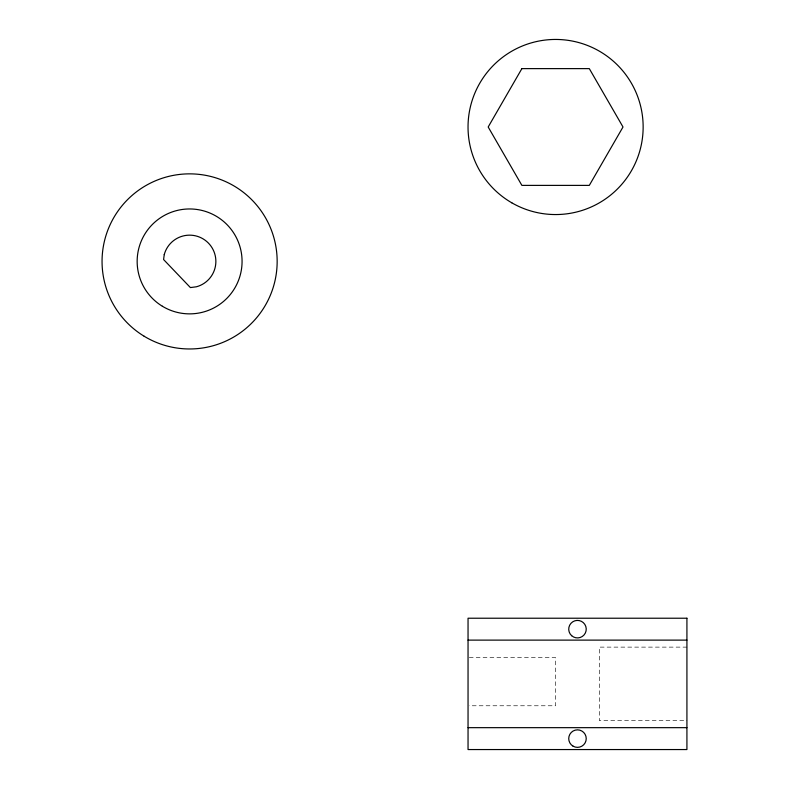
<?xml version="1.0" encoding="UTF-8"?>
<svg xmlns="http://www.w3.org/2000/svg" width="789" height="789" viewBox="0 0 789 789"><rect width="100%" height="100%" fill="white"/><g stroke="black" fill="none" stroke-linecap="round" stroke-linejoin="round"><path stroke-width="0.59" stroke-dasharray="3.94 2.96" d="M686.923 647.118L599.374 647.118L599.374 720.663L686.923 720.663M469.258 657.622L555.594 657.622L555.594 705.77L469.258 705.77"/><path stroke-width="1.18" d="M468.045 640.116L686.923 640.116M468.045 727.665L686.923 727.665M164.24 254.62L163.589 259.542L190.396 287.581L196.412 286.782A26.264 26.264 0 0 0 208.178 242.844A26.264 26.264 0 0 0 164.24 254.62M521.884 68.623L488.184 126.999L521.884 185.385L589.304 185.385L623.004 126.999L589.304 68.623L521.884 68.623M686.923 618.221L468.045 618.221L468.045 749.55L686.923 749.55L686.923 618.221M144.14 336.232A87.549 87.549 0 0 0 277.136 263.378A87.549 87.549 0 0 0 147.543 184.626A87.549 87.549 0 0 0 144.14 336.232M162.366 306.24A52.459 52.459 0 0 0 242.055 262.589A52.459 52.459 0 0 0 164.408 215.407A52.459 52.459 0 0 0 162.366 306.24M511.814 202.822A87.549 87.549 0 0 0 643.143 126.999A87.549 87.549 0 0 0 511.814 51.177A87.549 87.549 0 0 0 511.814 202.822M573.1 746.187A8.758 8.758 0 0 0 586.237 738.603A8.758 8.758 0 0 0 573.1 731.028A8.758 8.758 0 0 0 573.1 746.187M571.66 635.707A8.758 8.758 0 0 0 586.059 630.944A8.758 8.758 0 0 0 574.727 620.854A8.758 8.758 0 0 0 571.66 635.707"/></g></svg>
